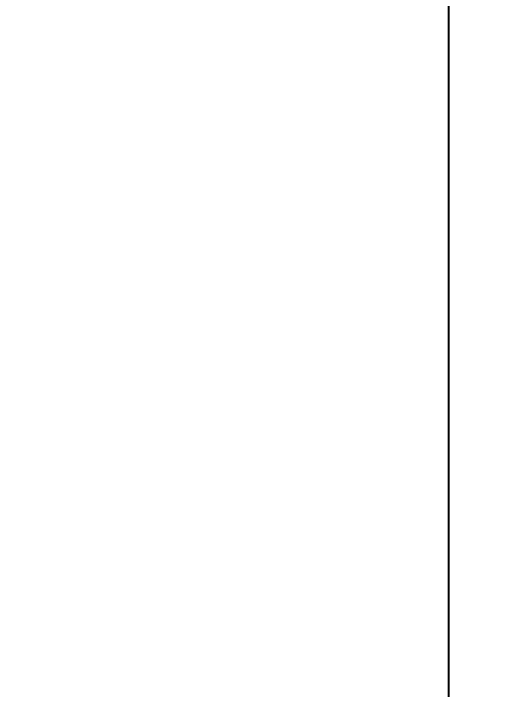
# Model space of a CAD drawing. Header units: millimetres. Extents: x 2433 to 4809, y -10272 to -6912.
# Drawn here: x 3434.8 to 3732.5, y -8720.4 to -8313.2 of the extents above; entities that cross this region are included whole.
import ezdxf

# ---------------------------------------------------------------- set-up
doc = ezdxf.new("R2010")
doc.units = ezdxf.units.MM
doc.layers.add('DIM', color=3, linetype='Continuous', lineweight=13)
doc.styles.add('ARIAL', font='arial.ttf')
doc.dimstyles.get("Standard").update_dxf_attribs({"dimtxt": 15, "dimasz": 15, "dimexe": 0.18, "dimexo": 0.0625, "dimgap": 4, "dimtad": 0, "dimtih": 1, "dimtoh": 1, "dimdec": 1, "dimdsep": 46, "dimtxsty": 'ARIAL', "dimcen": 0, "dimclrd": 3, "dimclre": 3, "dimclrt": 3, "dimadec": 0, "dimazin": 0, "dimtfac": 1, "dimtdec": 1, "dimtofl": 0, "dimtmove": 0, "dimatfit": 3, "dimfxl": 1, "dimtolj": 1, "dimtzin": 0, "dimarcsym": 0})

# ---------------------------------------------------------------- blocks, each defined once
blk = doc.blocks.new('*D46')
at = {"layer": 'Defpoints', "color": 0, "transparency": 16777216}
for p in [(3184.79, -7905.99), (3696.95, -9950.16), (3696.95, -9950.16)]:
    blk.add_point(p, dxfattribs=at)
at = {"layer": 'DIM', "color": 3, "lineweight": -2, "transparency": 16777216}
for p, q in [((3184.85, -7905.99), (3697.13, -7905.99)), ((3696.95, -7923.99), (3696.95, -8911.27)), ((3696.95, -9932.16), (3696.95, -8944.87)), ((3697.02, -9950.16), (3697.13, -9950.16))]:
    blk.add_line(p, q, dxfattribs=at)
at = {"layer": 'DIM', "color": 3, "transparency": 16777216}
for points in [[(3693.95, -7923.99), (3699.95, -7923.99), (3696.95, -7905.99)], [(3693.95, -9932.16), (3699.95, -9932.16), (3696.95, -9950.16)]]:
    blk.add_solid(points, dxfattribs=at)
at = {"layer": 'DIM', "color": 3, "transparency": 16777216, "insert": (3696.95, -8928.07), "char_height": 18, "attachment_point": 5, "style": 'ARIAL'}
blk.add_mtext('\\A1;(2280)', dxfattribs=at)

msp = doc.modelspace()

# ---------------------------------------------------------------- dimensions: what is measured, and where the dimension line sits
at = {"layer": 'DIM', "color": 3}
dim = msp.add_linear_dim(base=(3696.95, -9950.16), p1=(3184.79, -7905.99), p2=(3696.95, -9950.16), angle=90, text='(2280)', dimstyle='Standard', override={"dimtxt": 18, "dimasz": 18, "dimgap": 5}, dxfattribs=at)
dim.commit()
dim.dimension.update_dxf_attribs({"geometry": '*D46', "text_midpoint": (3696.95, -8928.07)})

doc.saveas('drawing.dxf')
